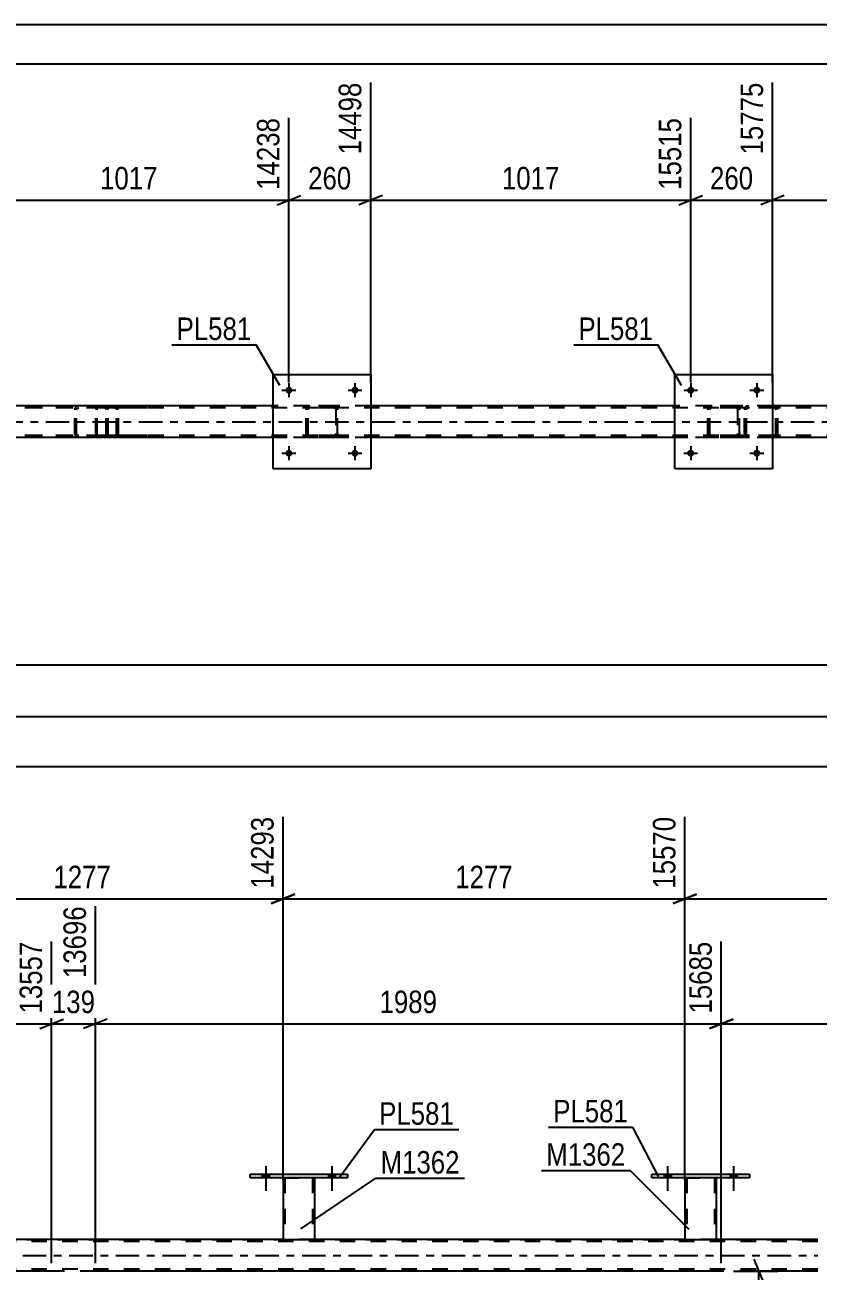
# Model space of a CAD drawing. Header units: millimetres. Extents: x 0 to 841, y 0 to 594.
# Drawn here: x 633.7 to 734.5, y 435.6 to 594 of the extents above; entities that cross this region are included whole.
import ezdxf

# ---------------------------------------------------------------- set-up
doc = ezdxf.new("R2010")
doc.units = ezdxf.units.MM
doc.linetypes.add('DXK_LINE_DOT2', pattern=[3.9198, 1.9599, -1.9599])
doc.linetypes.add('DXK_LINE_DOT3', pattern=[5.9187, 2.979, -0.9799, 0.9799, -0.9799])
doc.styles.add('Arial Narrow', font='ARIALN.TTF', dxfattribs={"height": 0.2})

# ---------------------------------------------------------------- blocks, each defined once
blk = doc.blocks.new('Unknown-275727060-1137')
at = {"color": 5, "linetype": 'Continuous'}
for p, q in [((841, 594), (0, 594)), ((836, 589), (5, 589))]:
    blk.add_line(p, q, dxfattribs=at)
blk = doc.blocks.new('Part-275727060-3510 - 3346')
at = {"color": 7, "linetype": 'DXK_LINE_DOT2'}
for p, q in [((728.86, 545.58), (720.76, 545.58)), ((728.86, 545.34), (720.76, 545.34)), ((725.15, 545.29), (725.11, 545.1)), ((725.11, 542.06), (725.11, 545.1)), ((725.37, 545.1), (725.39, 545.19)), ((725.37, 542.06), (725.37, 545.1)), ((725.39, 545.19), (725.44, 545.27)), ((725.62, 545.58), (725.43, 545.54)), ((725.44, 545.27), (725.52, 545.32)), ((725.52, 545.32), (725.62, 545.34)), ((729.05, 545.54), (728.86, 545.58)), ((728.86, 545.34), (728.96, 545.32)), ((728.96, 545.32), (729.04, 545.27)), ((729.04, 545.27), (729.09, 545.19)), ((729.09, 545.19), (729.11, 545.1)), ((729.11, 542.06), (729.11, 545.1)), ((729.33, 545.27), (729.33, 545.29)), ((729.37, 545.1), (729.33, 545.27)), ((729.37, 542.06), (729.37, 545.1)), ((728.86, 541.82), (720.76, 541.82)), ((725.11, 542.06), (725.15, 541.88)), ((725.39, 541.97), (725.37, 542.06)), ((725.44, 541.89), (725.39, 541.97)), ((725.43, 541.62), (725.62, 541.58)), ((725.52, 541.84), (725.44, 541.89)), ((725.62, 541.82), (725.52, 541.84)), ((728.96, 541.84), (728.86, 541.82)), ((728.86, 541.58), (729.05, 541.62)), ((729.04, 541.89), (728.96, 541.84)), ((729.09, 541.97), (729.04, 541.89)), ((729.11, 542.06), (729.09, 541.97)), ((729.33, 541.88), (729.35, 541.97)), ((729.35, 541.97), (729.37, 542.06)), ((728.86, 541.58), (720.76, 541.58))]:
    blk.add_line(p, q, dxfattribs=at)
for centre, start, end in [((725.6, 545.08), 110.7583, 155.68), ((728.88, 545.08), 24.32, 69.2417), ((725.6, 542.08), 204.32, 249.2417), ((728.88, 542.08), 290.7583, 335.68)]:
    blk.add_arc(centre, 0.496, start, end, dxfattribs=at)
blk = doc.blocks.new('Part-275727060-3511 - 3346')
at = {"color": 7, "linetype": 'DXK_LINE_DOT2'}
for p, q in [((642.71, 545.29), (642.69, 545.1)), ((642.69, 542.06), (642.69, 545.1)), ((642.77, 545.44), (642.71, 545.29)), ((642.85, 545.54), (642.77, 545.44)), ((642.82, 545.1), (642.83, 545.19)), ((642.82, 542.06), (642.82, 545.1)), ((642.83, 545.19), (642.86, 545.27)), ((642.96, 545.58), (642.85, 545.54)), ((642.86, 545.27), (642.91, 545.32)), ((642.91, 545.32), (642.96, 545.34)), ((649.22, 545.58), (642.96, 545.58)), ((649.22, 545.34), (642.96, 545.34)), ((644.23, 545.34), (644.23, 545.58)), ((645.24, 545.54), (645.05, 545.58)), ((645.05, 545.34), (645.15, 545.32)), ((645.15, 545.32), (645.23, 545.27)), ((645.23, 545.27), (645.28, 545.19)), ((645.28, 545.19), (645.3, 545.1)), ((645.3, 542.06), (645.3, 545.1)), ((645.52, 545.27), (645.51, 545.29)), ((645.55, 545.1), (645.52, 545.27)), ((645.55, 542.06), (645.55, 545.1)), ((642.69, 542.06), (642.71, 541.88)), ((642.71, 541.88), (642.77, 541.72)), ((642.77, 541.72), (642.85, 541.62)), ((642.83, 541.97), (642.82, 542.06)), ((642.86, 541.89), (642.83, 541.97)), ((642.85, 541.62), (642.96, 541.58)), ((642.91, 541.84), (642.86, 541.89)), ((642.96, 541.82), (642.91, 541.84)), ((649.22, 541.82), (642.96, 541.82)), ((644.23, 541.58), (644.23, 541.82)), ((645.15, 541.84), (645.05, 541.82)), ((645.05, 541.58), (645.24, 541.62)), ((645.23, 541.89), (645.15, 541.84)), ((645.28, 541.97), (645.23, 541.89)), ((645.3, 542.06), (645.28, 541.97)), ((645.51, 541.88), (645.53, 541.97)), ((645.53, 541.97), (645.55, 542.06)), ((649.22, 541.58), (642.96, 541.58))]:
    blk.add_line(p, q, dxfattribs=at)
for centre, start, end in [((645.06, 545.09), 23.8494, 68.8059), ((645.06, 542.08), 291.1941, 336.1506)]:
    blk.add_arc(centre, 0.492, start, end, dxfattribs=at)
blk = doc.blocks.new('Part-275727060-3445 - 3346')
at = {"color": 7, "linetype": 'DXK_LINE_DOT2'}
for p, q in [((643.72, 545.58), (635.62, 545.58)), ((643.72, 545.34), (635.62, 545.34)), ((640.01, 545.27), (639.98, 545.1)), ((639.98, 542.06), (639.98, 545.1)), ((640.02, 545.29), (640.01, 545.27)), ((640.23, 545.1), (640.25, 545.19)), ((640.23, 542.06), (640.23, 545.1)), ((640.25, 545.19), (640.31, 545.27)), ((640.49, 545.58), (640.29, 545.54)), ((640.31, 545.27), (640.39, 545.32)), ((640.39, 545.32), (640.49, 545.34)), ((643.92, 545.54), (643.72, 545.58)), ((643.72, 545.34), (643.82, 545.32)), ((643.82, 545.32), (643.9, 545.27)), ((643.9, 545.27), (643.96, 545.19)), ((643.96, 545.19), (643.98, 545.1)), ((643.98, 542.06), (643.98, 545.1)), ((644.2, 545.27), (644.2, 545.29)), ((644.23, 545.1), (644.2, 545.27)), ((644.23, 542.06), (644.23, 545.1)), ((643.72, 541.82), (635.62, 541.82)), ((639.98, 542.06), (640, 541.97)), ((640, 541.97), (640.02, 541.88)), ((640.25, 541.97), (640.23, 542.06)), ((640.31, 541.89), (640.25, 541.97)), ((640.29, 541.62), (640.49, 541.58)), ((640.39, 541.84), (640.31, 541.89)), ((640.49, 541.82), (640.39, 541.84)), ((643.82, 541.84), (643.72, 541.82)), ((643.72, 541.58), (643.92, 541.62)), ((643.9, 541.89), (643.82, 541.84)), ((643.96, 541.97), (643.9, 541.89)), ((643.98, 542.06), (643.96, 541.97)), ((644.2, 541.88), (644.21, 541.97)), ((644.21, 541.97), (644.23, 542.06)), ((643.72, 541.58), (635.62, 541.58))]:
    blk.add_line(p, q, dxfattribs=at)
for centre, start, end in [((640.47, 545.08), 110.7583, 155.68), ((643.74, 545.08), 24.32, 69.2417), ((640.47, 542.08), 204.32, 249.2417), ((643.74, 542.08), 290.7583, 335.68)]:
    blk.add_arc(centre, 0.496, start, end, dxfattribs=at)
blk = doc.blocks.new('Part-275727060-3472 - 3346')
at = {"color": 7, "linetype": 'DXK_LINE_DOT2'}
for p, q in [((745.37, 545.34), (97.71, 545.34)), ((677.61, 545.58), (665.21, 545.58)), ((728.69, 545.58), (716.29, 545.58)), ((745.37, 541.82), (97.71, 541.82)), ((745.37, 541.58), (124.54, 541.58)), ((677.61, 541.58), (665.21, 541.58)), ((728.69, 541.58), (716.29, 541.58))]:
    blk.add_line(p, q, dxfattribs=at)
at = {"color": 2, "linetype": 'Continuous'}
for p, q in [((665.21, 545.58), (626.53, 545.58)), ((716.29, 545.58), (677.61, 545.58)), ((745.37, 545.58), (728.69, 545.58)), ((665.21, 541.58), (626.53, 541.58)), ((716.29, 541.58), (677.61, 541.58)), ((745.37, 541.58), (728.69, 541.58))]:
    blk.add_line(p, q, dxfattribs=at)
at = {"color": 7, "linetype": 'DXK_LINE_DOT3'}
blk.add_line((97.71, 543.58), (745.37, 543.58), dxfattribs=at)
blk = doc.blocks.new('Part-275727060-8221 - 3346')
at = {"color": 7, "linetype": 'DXK_LINE_DOT2'}
for p, q in [((669.41, 545.1), (669.44, 545.29)), ((669.44, 545.29), (669.41, 545.1)), ((669.41, 542.06), (669.41, 545.1)), ((669.65, 545.1), (669.67, 545.19)), ((669.65, 542.06), (669.65, 545.1)), ((669.67, 545.19), (669.72, 545.27)), ((669.7, 545.54), (669.89, 545.58)), ((669.89, 545.58), (669.7, 545.54)), ((669.72, 545.27), (669.8, 545.32)), ((669.8, 545.32), (669.89, 545.34)), ((672.93, 545.58), (669.89, 545.58)), ((672.93, 545.34), (669.89, 545.34)), ((672.93, 545.58), (673.11, 545.54)), ((673.11, 545.54), (672.93, 545.58)), ((672.93, 545.34), (673.02, 545.32)), ((673.02, 545.32), (673.1, 545.27)), ((673.1, 545.27), (673.15, 545.19)), ((673.15, 545.19), (673.17, 545.1)), ((673.17, 545.1), (673.17, 542.06)), ((673.37, 545.29), (673.41, 545.1)), ((673.41, 545.1), (673.37, 545.29)), ((673.41, 542.06), (673.41, 545.1)), ((669.44, 541.88), (669.41, 542.06)), ((669.41, 542.06), (669.44, 541.88)), ((669.67, 541.97), (669.65, 542.06)), ((669.72, 541.89), (669.67, 541.97)), ((669.89, 541.58), (669.7, 541.62)), ((669.7, 541.62), (669.89, 541.58)), ((669.8, 541.84), (669.72, 541.89)), ((669.89, 541.82), (669.8, 541.84)), ((672.93, 541.82), (669.89, 541.82)), ((673.02, 541.84), (672.93, 541.82)), ((673.11, 541.62), (672.93, 541.58)), ((672.93, 541.58), (673.11, 541.62)), ((673.1, 541.89), (673.02, 541.84)), ((673.15, 541.97), (673.1, 541.89)), ((673.17, 542.06), (673.15, 541.97)), ((673.41, 542.06), (673.37, 541.88)), ((673.37, 541.88), (673.41, 542.06)), ((672.93, 541.58), (669.89, 541.58))]:
    blk.add_line(p, q, dxfattribs=at)
at = {"color": 7, "linetype": 'DXK_LINE_DOT3'}
blk.add_line((671.41, 543.58), (671.41, 543.58), dxfattribs=at)
at = {"color": 7, "linetype": 'DXK_LINE_DOT2'}
for centre, start, end in [((669.89, 545.1), 112.5, 157.5), ((669.89, 545.1), 112.5, 157.5), ((672.93, 545.1), 22.5, 67.5), ((672.93, 545.1), 22.5, 67.5), ((669.89, 542.06), 202.5, 247.5), ((669.89, 542.06), 202.5, 247.5), ((672.93, 542.06), 292.5, 337.5), ((672.93, 542.06), 292.5, 337.5)]:
    blk.add_arc(centre, 0.48, start, end, dxfattribs=at)
blk = doc.blocks.new('Part-275727060-8222 - 3346')
at = {"color": 2, "linetype": 'Continuous'}
for p, q in [((665.21, 537.58), (665.21, 549.58)), ((665.21, 549.58), (677.61, 549.58)), ((677.61, 549.58), (677.61, 537.58)), ((677.61, 537.58), (665.21, 537.58))]:
    blk.add_line(p, q, dxfattribs=at)
blk = doc.blocks.new('Part-275727060-8223 - 3346')
at = {"color": 7, "linetype": 'DXK_LINE_DOT2'}
for p, q in [((720.49, 545.1), (720.52, 545.29)), ((720.52, 545.29), (720.49, 545.1)), ((720.49, 542.06), (720.49, 545.1)), ((720.73, 545.1), (720.75, 545.19)), ((720.73, 542.06), (720.73, 545.1)), ((720.75, 545.19), (720.8, 545.27)), ((720.78, 545.54), (720.97, 545.58)), ((720.97, 545.58), (720.78, 545.54)), ((720.8, 545.27), (720.88, 545.32)), ((720.88, 545.32), (720.97, 545.34)), ((724.01, 545.58), (720.97, 545.58)), ((724.01, 545.34), (720.97, 545.34)), ((724.01, 545.58), (724.19, 545.54)), ((724.19, 545.54), (724.01, 545.58)), ((724.01, 545.34), (724.1, 545.32)), ((724.1, 545.32), (724.18, 545.27)), ((724.18, 545.27), (724.23, 545.19)), ((724.23, 545.19), (724.25, 545.1)), ((724.25, 545.1), (724.25, 542.06)), ((724.45, 545.29), (724.49, 545.1)), ((724.49, 545.1), (724.45, 545.29)), ((724.49, 542.06), (724.49, 545.1)), ((720.52, 541.88), (720.49, 542.06)), ((720.49, 542.06), (720.52, 541.88)), ((720.75, 541.97), (720.73, 542.06)), ((720.8, 541.89), (720.75, 541.97)), ((720.97, 541.58), (720.78, 541.62)), ((720.78, 541.62), (720.97, 541.58)), ((720.88, 541.84), (720.8, 541.89)), ((720.97, 541.82), (720.88, 541.84)), ((724.01, 541.82), (720.97, 541.82)), ((724.1, 541.84), (724.01, 541.82)), ((724.19, 541.62), (724.01, 541.58)), ((724.01, 541.58), (724.19, 541.62)), ((724.18, 541.89), (724.1, 541.84)), ((724.23, 541.97), (724.18, 541.89)), ((724.25, 542.06), (724.23, 541.97)), ((724.49, 542.06), (724.45, 541.88)), ((724.45, 541.88), (724.49, 542.06)), ((724.01, 541.58), (720.97, 541.58))]:
    blk.add_line(p, q, dxfattribs=at)
at = {"color": 7, "linetype": 'DXK_LINE_DOT3'}
blk.add_line((722.49, 543.58), (722.49, 543.58), dxfattribs=at)
at = {"color": 7, "linetype": 'DXK_LINE_DOT2'}
for centre, start, end in [((720.97, 545.1), 112.5, 157.5), ((720.97, 545.1), 112.5, 157.5), ((724.01, 545.1), 22.5, 67.5), ((724.01, 545.1), 22.5, 67.5), ((720.97, 542.06), 202.5, 247.5), ((720.97, 542.06), 202.5, 247.5), ((724.01, 542.06), 292.5, 337.5), ((724.01, 542.06), 292.5, 337.5)]:
    blk.add_arc(centre, 0.48, start, end, dxfattribs=at)
blk = doc.blocks.new('Part-275727060-8224 - 3346')
at = {"color": 2, "linetype": 'Continuous'}
for p, q in [((716.29, 537.58), (716.29, 549.58)), ((716.29, 549.58), (728.69, 549.58)), ((728.69, 549.58), (728.69, 537.58)), ((728.69, 537.58), (716.29, 537.58))]:
    blk.add_line(p, q, dxfattribs=at)
blk = doc.blocks.new('Bolt-275727060-8248 - 3346')
at = {"linetype": 'Continuous'}
for points in [[(667.65, 539.58, -1), (666.77, 539.58, -1)], [(676.05, 539.58, -1), (675.17, 539.58, -1)]]:
    blk.add_hatch(color=1, dxfattribs=at).paths.add_polyline_path(points)
at = {"color": 1, "linetype": 'Continuous'}
for p, q in [((667.21, 540.46), (667.21, 538.7)), ((675.61, 540.46), (675.61, 538.7)), ((666.33, 539.58), (668.09, 539.58)), ((674.73, 539.58), (676.49, 539.58))]:
    blk.add_line(p, q, dxfattribs=at)
blk = doc.blocks.new('Bolt-275727060-8249 - 3346')
at = {"linetype": 'Continuous'}
for points in [[(667.65, 547.58, -1), (666.77, 547.58, -1)], [(676.05, 547.58, -1), (675.17, 547.58, -1)]]:
    blk.add_hatch(color=1, dxfattribs=at).paths.add_polyline_path(points)
at = {"color": 1, "linetype": 'Continuous'}
for p, q in [((667.21, 548.46), (667.21, 546.7)), ((675.61, 548.46), (675.61, 546.7)), ((666.33, 547.58), (668.09, 547.58)), ((674.73, 547.58), (676.49, 547.58))]:
    blk.add_line(p, q, dxfattribs=at)
blk = doc.blocks.new('Bolt-275727060-8250 - 3346')
at = {"linetype": 'Continuous'}
for points in [[(718.73, 539.58, -1), (717.85, 539.58, -1)], [(727.13, 539.58, -1), (726.25, 539.58, -1)]]:
    blk.add_hatch(color=1, dxfattribs=at).paths.add_polyline_path(points)
at = {"color": 1, "linetype": 'Continuous'}
for p, q in [((718.29, 540.46), (718.29, 538.7)), ((726.69, 540.46), (726.69, 538.7)), ((717.41, 539.58), (719.17, 539.58)), ((725.81, 539.58), (727.57, 539.58))]:
    blk.add_line(p, q, dxfattribs=at)
blk = doc.blocks.new('Bolt-275727060-8251 - 3346')
at = {"linetype": 'Continuous'}
for points in [[(718.73, 547.58, -1), (717.85, 547.58, -1)], [(727.13, 547.58, -1), (726.25, 547.58, -1)]]:
    blk.add_hatch(color=1, dxfattribs=at).paths.add_polyline_path(points)
at = {"color": 1, "linetype": 'Continuous'}
for p, q in [((718.29, 548.46), (718.29, 546.7)), ((726.69, 548.46), (726.69, 546.7)), ((717.41, 547.58), (719.17, 547.58)), ((725.81, 547.58), (727.57, 547.58))]:
    blk.add_line(p, q, dxfattribs=at)
blk = doc.blocks.new('Part-275727060-1475 - 1361')
at = {"color": 7, "linetype": 'DXK_LINE_DOT2'}
for p, q in [((734.44, 439.4), (94.77, 439.4)), ((155.67, 439.64), (734.44, 439.64)), ((670.47, 439.64), (666.47, 439.64)), ((721.55, 439.64), (717.55, 439.64)), ((734.44, 435.88), (94.77, 435.88)), ((642.62, 435.64), (637.04, 435.64)), ((726.44, 435.64), (722.18, 435.64))]:
    blk.add_line(p, q, dxfattribs=at)
at = {"color": 2, "linetype": 'Continuous'}
for p, q in [((666.47, 439.64), (619.39, 439.64)), ((717.55, 439.64), (670.47, 439.64)), ((734.44, 439.64), (721.55, 439.64)), ((637.04, 435.64), (557.48, 435.64)), ((722.18, 435.64), (642.62, 435.64)), ((734.44, 435.64), (726.44, 435.64))]:
    blk.add_line(p, q, dxfattribs=at)
at = {"color": 7, "linetype": 'DXK_LINE_DOT3'}
blk.add_line((94.77, 437.64), (734.44, 437.64), dxfattribs=at)
blk = doc.blocks.new('Part-275727060-6778 - 1361')
at = {"color": 7, "linetype": 'DXK_LINE_DOT2'}
for p, q in [((666.47, 447.49), (670.47, 447.49)), ((666.47, 447.48), (666.47, 447.49)), ((666.47, 447.49), (666.47, 447.48)), ((666.71, 447.49), (666.71, 439.64)), ((670.23, 447.49), (670.23, 439.64)), ((670.47, 447.49), (670.47, 447.48)), ((670.47, 447.48), (670.47, 447.49)), ((670.18, 439.64), (670.22, 439.64)), ((670.18, 439.64), (670.22, 439.64)), ((670.22, 439.64), (670.23, 439.64)), ((670.22, 439.64), (670.23, 439.64))]:
    blk.add_line(p, q, dxfattribs=at)
at = {"color": 2, "linetype": 'Continuous'}
for p, q in [((666.47, 447.48), (666.47, 439.64)), ((670.47, 447.48), (670.47, 439.64)), ((666.47, 439.64), (670.47, 439.64))]:
    blk.add_line(p, q, dxfattribs=at)
blk = doc.blocks.new('Bolt-275727060-6808 - 1361')
at = {"linetype": 'Continuous'}
for points in [[(714.91, 447.48), (715.79, 447.48), (715.79, 447.96), (714.91, 447.96)], [(723.31, 447.48), (724.19, 447.48), (724.19, 447.96), (723.31, 447.96)]]:
    blk.add_hatch(color=1, dxfattribs=at).paths.add_polyline_path(points)
at = {"color": 1, "linetype": 'Continuous'}
for p, q in [((715.35, 448.96), (715.35, 445.84)), ((723.75, 448.96), (723.75, 445.84)), ((714.91, 447.96), (714.91, 447.48)), ((715.79, 447.96), (715.79, 447.48)), ((723.31, 447.96), (723.31, 447.48)), ((724.19, 447.96), (724.19, 447.48))]:
    blk.add_line(p, q, dxfattribs=at)
blk = doc.blocks.new('Part-275727060-6779 - 1361')
at = {"color": 2, "linetype": 'Continuous'}
for p, q in [((662.27, 447.96), (674.67, 447.96)), ((662.27, 447.48), (662.27, 447.96)), ((674.67, 447.48), (662.27, 447.48)), ((674.67, 447.96), (674.67, 447.48))]:
    blk.add_line(p, q, dxfattribs=at)
blk = doc.blocks.new('Part-275727060-6780 - 1361')
at = {"color": 7, "linetype": 'DXK_LINE_DOT2'}
for p, q in [((717.55, 447.49), (721.55, 447.49)), ((717.55, 447.48), (717.55, 447.49)), ((717.55, 447.49), (717.55, 447.48)), ((717.79, 447.49), (717.79, 439.64)), ((721.31, 447.49), (721.31, 439.64)), ((721.55, 447.49), (721.55, 447.48)), ((721.55, 447.48), (721.55, 447.49)), ((721.26, 439.64), (721.3, 439.64)), ((721.26, 439.64), (721.3, 439.64)), ((721.3, 439.64), (721.31, 439.64)), ((721.3, 439.64), (721.31, 439.64))]:
    blk.add_line(p, q, dxfattribs=at)
at = {"color": 2, "linetype": 'Continuous'}
for p, q in [((717.55, 447.48), (717.55, 439.64)), ((721.55, 447.48), (721.55, 439.64)), ((717.55, 439.64), (721.55, 439.64))]:
    blk.add_line(p, q, dxfattribs=at)
blk = doc.blocks.new('Part-275727060-6781 - 1361')
at = {"color": 2, "linetype": 'Continuous'}
for p, q in [((713.35, 447.96), (725.75, 447.96)), ((713.35, 447.48), (713.35, 447.96)), ((725.75, 447.48), (713.35, 447.48)), ((725.75, 447.96), (725.75, 447.48))]:
    blk.add_line(p, q, dxfattribs=at)
blk = doc.blocks.new('Bolt-275727060-6805 - 1361')
at = {"linetype": 'Continuous'}
for points in [[(663.83, 447.48), (664.71, 447.48), (664.71, 447.96), (663.83, 447.96)], [(672.23, 447.48), (673.11, 447.48), (673.11, 447.96), (672.23, 447.96)]]:
    blk.add_hatch(color=1, dxfattribs=at).paths.add_polyline_path(points)
at = {"color": 1, "linetype": 'Continuous'}
for p, q in [((664.27, 448.96), (664.27, 445.84)), ((672.67, 448.96), (672.67, 445.84)), ((663.83, 447.96), (663.83, 447.48)), ((664.71, 447.96), (664.71, 447.48)), ((672.23, 447.96), (672.23, 447.48)), ((673.11, 447.96), (673.11, 447.48))]:
    blk.add_line(p, q, dxfattribs=at)
blk = doc.blocks.new('Bolt-275727060-6806 - 1361')
at = {"linetype": 'Continuous'}
for points in [[(663.83, 447.48), (664.71, 447.48), (664.71, 447.96), (663.83, 447.96)], [(672.23, 447.48), (673.11, 447.48), (673.11, 447.96), (672.23, 447.96)]]:
    blk.add_hatch(color=1, dxfattribs=at).paths.add_polyline_path(points)
at = {"color": 1, "linetype": 'Continuous'}
for p, q in [((664.27, 448.96), (664.27, 445.84)), ((672.67, 448.96), (672.67, 445.84)), ((663.83, 447.96), (663.83, 447.48)), ((664.71, 447.96), (664.71, 447.48)), ((672.23, 447.96), (672.23, 447.48)), ((673.11, 447.96), (673.11, 447.48))]:
    blk.add_line(p, q, dxfattribs=at)
blk = doc.blocks.new('Bolt-275727060-6807 - 1361')
at = {"linetype": 'Continuous'}
for points in [[(714.91, 447.48), (715.79, 447.48), (715.79, 447.96), (714.91, 447.96)], [(723.31, 447.48), (724.19, 447.48), (724.19, 447.96), (723.31, 447.96)]]:
    blk.add_hatch(color=1, dxfattribs=at).paths.add_polyline_path(points)
at = {"color": 1, "linetype": 'Continuous'}
for p, q in [((715.35, 448.96), (715.35, 445.84)), ((723.75, 448.96), (723.75, 445.84)), ((714.91, 447.96), (714.91, 447.48)), ((715.79, 447.96), (715.79, 447.48)), ((723.31, 447.96), (723.31, 447.48)), ((724.19, 447.96), (724.19, 447.48))]:
    blk.add_line(p, q, dxfattribs=at)
blk = doc.blocks.new('StraightDimension-275727060-14404 - 3346')
at = {"color": 7, "linetype": 'Continuous'}
for p, q in [((728.69, 548.58), (728.69, 586.68)), ((763.47, 548.58), (763.47, 582.18)), ((730.19, 572.34), (727.19, 571.14)), ((728.69, 571.74), (763.47, 571.74)), ((761.97, 571.14), (764.97, 572.34))]:
    blk.add_line(p, q, dxfattribs=at)
at = {"color": 0, "linetype": 'Continuous'}
blk.add_wipeout([(762.87, 582.78), (758.67, 582.78), (758.67, 572.44), (762.87, 572.44)], dxfattribs=at)
at = {"color": 0}
blk.add_wipeout([(750.33, 572.49), (750.33, 576.69), (741.82, 576.69), (741.82, 572.49)], dxfattribs=at)
at = {"color": 3, "linetype": 'Continuous', "style": 'Arial Narrow'}
blk.add_text('16792', height=2.863, rotation=90.0002, dxfattribs=at).set_placement((762.27, 573.04))
at = {"color": 3, "style": 'Arial Narrow'}
blk.add_text('1017', height=2.863, dxfattribs=at).set_placement((742.42, 573.09))
blk = doc.blocks.new('StraightDimension-275727060-14405 - 3346')
at = {"color": 7, "linetype": 'Continuous'}
for p, q in [((728.69, 548.58), (728.69, 586.68)), ((718.29, 548.58), (718.29, 582.18)), ((716.79, 571.14), (719.79, 572.34)), ((718.29, 571.74), (728.69, 571.74)), ((730.19, 572.34), (727.19, 571.14))]:
    blk.add_line(p, q, dxfattribs=at)
at = {"color": 0}
blk.add_wipeout([(726.83, 572.49), (726.83, 576.69), (720.15, 576.69), (720.15, 572.49)], dxfattribs=at)
at = {"color": 3, "style": 'Arial Narrow'}
blk.add_text('260', height=2.863, dxfattribs=at).set_placement((720.75, 573.09))
at = {"color": 0, "linetype": 'Continuous'}
blk.add_wipeout([(728.09, 587.28), (723.89, 587.28), (723.89, 576.94), (728.09, 576.94)], dxfattribs=at)
at = {"color": 3, "linetype": 'Continuous', "style": 'Arial Narrow'}
blk.add_text('15775', height=2.863, rotation=90.0002, dxfattribs=at).set_placement((727.49, 577.54))
blk = doc.blocks.new('StraightDimension-275727060-3824 - 3346')
at = {"color": 7, "linetype": 'Continuous'}
blk.add_line((97.07, 499.77), (791.03, 499.77), dxfattribs=at)
blk = doc.blocks.new('StraightDimension-275727060-14407 - 3346')
at = {"color": 7, "linetype": 'Continuous'}
for p, q in [((677.61, 548.58), (677.61, 586.68)), ((667.21, 548.58), (667.21, 582.18)), ((665.71, 571.14), (668.71, 572.34)), ((667.21, 571.74), (677.61, 571.74)), ((679.11, 572.34), (676.11, 571.14))]:
    blk.add_line(p, q, dxfattribs=at)
at = {"color": 0}
blk.add_wipeout([(675.75, 572.49), (675.75, 576.69), (669.06, 576.69), (669.06, 572.49)], dxfattribs=at)
at = {"color": 3, "style": 'Arial Narrow'}
blk.add_text('260', height=2.863, dxfattribs=at).set_placement((669.66, 573.09))
at = {"color": 0, "linetype": 'Continuous'}
blk.add_wipeout([(677.01, 587.28), (672.81, 587.28), (672.81, 576.94), (677.01, 576.94)], dxfattribs=at)
at = {"color": 3, "linetype": 'Continuous', "style": 'Arial Narrow'}
blk.add_text('14498', height=2.863, rotation=90.0002, dxfattribs=at).set_placement((676.41, 577.54))
blk = doc.blocks.new('StraightDimension-275727060-3845 - 3346')
at = {"color": 7, "linetype": 'Continuous'}
blk.add_line((97.71, 506.11), (790.39, 506.11), dxfattribs=at)
blk = doc.blocks.new('StraightDimension-275727060-3880 - 3346')
at = {"color": 7, "linetype": 'Continuous'}
blk.add_line((212.5, 512.68), (790.39, 512.68), dxfattribs=at)
blk = doc.blocks.new('StraightDimension-275727060-14406 - 3346')
at = {"color": 7, "linetype": 'Continuous'}
for p, q in [((677.61, 548.58), (677.61, 586.68)), ((718.29, 548.58), (718.29, 582.18)), ((679.11, 572.34), (676.11, 571.14)), ((677.61, 571.74), (718.29, 571.74)), ((716.79, 571.14), (719.79, 572.34))]:
    blk.add_line(p, q, dxfattribs=at)
at = {"color": 0, "linetype": 'Continuous'}
blk.add_wipeout([(717.69, 582.78), (713.49, 582.78), (713.49, 572.44), (717.69, 572.44)], dxfattribs=at)
at = {"color": 0}
blk.add_wipeout([(702.2, 572.49), (702.2, 576.69), (693.69, 576.69), (693.69, 572.49)], dxfattribs=at)
at = {"color": 3, "linetype": 'Continuous', "style": 'Arial Narrow'}
blk.add_text('15515', height=2.863, rotation=90.0002, dxfattribs=at).set_placement((717.09, 573.04))
at = {"color": 3, "style": 'Arial Narrow'}
blk.add_text('1017', height=2.863, dxfattribs=at).set_placement((694.29, 573.09))
blk = doc.blocks.new('StraightDimension-275727060-14408 - 3346')
at = {"color": 7, "linetype": 'Continuous'}
for p, q in [((626.53, 548.58), (626.53, 586.68)), ((667.21, 548.58), (667.21, 582.18)), ((628.03, 572.34), (625.03, 571.14)), ((626.53, 571.74), (667.21, 571.74)), ((665.71, 571.14), (668.71, 572.34))]:
    blk.add_line(p, q, dxfattribs=at)
at = {"color": 0, "linetype": 'Continuous'}
blk.add_wipeout([(666.61, 582.78), (662.41, 582.78), (662.41, 572.44), (666.61, 572.44)], dxfattribs=at)
at = {"color": 0}
blk.add_wipeout([(651.12, 572.49), (651.12, 576.69), (642.61, 576.69), (642.61, 572.49)], dxfattribs=at)
at = {"color": 3, "linetype": 'Continuous', "style": 'Arial Narrow'}
blk.add_text('14238', height=2.863, rotation=90.0002, dxfattribs=at).set_placement((666.01, 573.04))
at = {"color": 3, "style": 'Arial Narrow'}
blk.add_text('1017', height=2.863, dxfattribs=at).set_placement((643.21, 573.09))
blk = doc.blocks.new('StraightDimension-275727060-16338 - 1361')
at = {"color": 7, "linetype": 'Continuous'}
for p, q in [((717.55, 447.23), (717.55, 493.38)), ((763.91, 447.28), (763.91, 493.38)), ((719.05, 483.54), (716.05, 482.34)), ((762.41, 482.34), (765.41, 483.54)), ((717.55, 482.94), (763.91, 482.94))]:
    blk.add_line(p, q, dxfattribs=at)
at = {"color": 0, "linetype": 'Continuous'}
blk.add_wipeout([(763.31, 493.98), (759.11, 493.98), (759.11, 483.64), (763.31, 483.64)], dxfattribs=at)
at = {"color": 0}
blk.add_wipeout([(744.99, 483.69), (744.99, 487.89), (736.48, 487.89), (736.48, 483.69)], dxfattribs=at)
at = {"color": 3, "linetype": 'Continuous', "style": 'Arial Narrow'}
blk.add_text('16847', height=2.863, rotation=90.0002, dxfattribs=at).set_placement((762.71, 484.24))
at = {"color": 3, "style": 'Arial Narrow'}
blk.add_text('1277', height=2.863, dxfattribs=at).set_placement((737.08, 484.29))
blk = doc.blocks.new('StraightDimension-275727060-2693 - 1361')
at = {"color": 7, "linetype": 'Continuous'}
for p, q in [((727.57, 434.14), (726.37, 437.14)), ((723.74, 435.64), (729.37, 435.64)), ((726.97, 314.42), (726.97, 435.64)), ((726.37, 315.92), (727.57, 312.92)), ((716.48, 314.42), (729.37, 314.42))]:
    blk.add_line(p, q, dxfattribs=at)
at = {"color": 0}
blk.add_wipeout([(726.22, 379.29), (722.02, 379.29), (722.02, 370.78), (726.22, 370.78)], dxfattribs=at)
at = {"color": 3, "style": 'Arial Narrow'}
blk.add_text('3031', height=2.863, rotation=90.0002, dxfattribs=at).set_placement((725.62, 371.38))
blk = doc.blocks.new('StraightDimension-275727060-2252 - 1361')
at = {"color": 7, "linetype": 'Continuous'}
for p, q in [((722.18, 436.64), (722.18, 477.51)), ((788.73, 440.64), (788.73, 477.51)), ((723.68, 467.67), (720.68, 466.47)), ((787.23, 466.47), (790.23, 467.67)), ((722.18, 467.07), (788.73, 467.07))]:
    blk.add_line(p, q, dxfattribs=at)
at = {"color": 0, "linetype": 'Continuous'}
blk.add_wipeout([(788.13, 478.11), (783.93, 478.11), (783.93, 467.77), (788.13, 467.77)], dxfattribs=at)
at = {"color": 0}
blk.add_wipeout([(759.71, 467.82), (759.71, 472.02), (751.2, 472.02), (751.2, 467.82)], dxfattribs=at)
at = {"color": 3, "linetype": 'Continuous', "style": 'Arial Narrow'}
blk.add_text('17465', height=2.863, rotation=90.0002, dxfattribs=at).set_placement((787.53, 468.37))
at = {"color": 3, "style": 'Arial Narrow'}
blk.add_text('1780', height=2.863, dxfattribs=at).set_placement((751.8, 468.42))
blk = doc.blocks.new('StraightDimension-275727060-2228 - 1361')
at = {"color": 7, "linetype": 'Continuous'}
for p, q in [((642.62, 436.64), (642.62, 482.01)), ((722.18, 436.64), (722.18, 477.51)), ((644.12, 467.67), (641.12, 466.47)), ((720.68, 466.47), (723.68, 467.67)), ((642.62, 467.07), (722.18, 467.07))]:
    blk.add_line(p, q, dxfattribs=at)
at = {"color": 0, "linetype": 'Continuous'}
blk.add_wipeout([(721.58, 478.11), (717.38, 478.11), (717.38, 467.77), (721.58, 467.77)], dxfattribs=at)
at = {"color": 0}
blk.add_wipeout([(686.66, 467.82), (686.66, 472.02), (678.14, 472.02), (678.14, 467.82)], dxfattribs=at)
at = {"color": 3, "linetype": 'Continuous', "style": 'Arial Narrow'}
blk.add_text('15685', height=2.863, rotation=90.0002, dxfattribs=at).set_placement((720.98, 468.37))
at = {"color": 3, "style": 'Arial Narrow'}
blk.add_text('1989', height=2.863, dxfattribs=at).set_placement((678.74, 468.42))
blk = doc.blocks.new('StraightDimension-275727060-2180 - 1361')
at = {"color": 7, "linetype": 'Continuous'}
for p, q in [((557.48, 436.64), (557.48, 482.01)), ((637.04, 436.64), (637.04, 477.51)), ((558.98, 467.67), (555.98, 466.47)), ((635.54, 466.47), (638.54, 467.67)), ((557.48, 467.07), (637.04, 467.07))]:
    blk.add_line(p, q, dxfattribs=at)
at = {"color": 0, "linetype": 'Continuous'}
blk.add_wipeout([(636.44, 478.11), (632.24, 478.11), (632.24, 467.77), (636.44, 467.77)], dxfattribs=at)
at = {"color": 0}
blk.add_wipeout([(601.52, 467.82), (601.52, 472.02), (593.01, 472.02), (593.01, 467.82)], dxfattribs=at)
at = {"color": 3, "linetype": 'Continuous', "style": 'Arial Narrow'}
blk.add_text('13557', height=2.863, rotation=90.0002, dxfattribs=at).set_placement((635.84, 468.37))
at = {"color": 3, "style": 'Arial Narrow'}
blk.add_text('1989', height=2.863, dxfattribs=at).set_placement((593.61, 468.42))
blk = doc.blocks.new('StraightDimension-275727060-2204 - 1361')
at = {"color": 7, "linetype": 'Continuous'}
for p, q in [((642.62, 436.64), (642.62, 482.01)), ((637.04, 436.64), (637.04, 477.51)), ((635.54, 466.47), (638.54, 467.67)), ((644.12, 467.67), (641.12, 466.47)), ((637.04, 467.07), (642.62, 467.07))]:
    blk.add_line(p, q, dxfattribs=at)
at = {"color": 0}
blk.add_wipeout([(643.17, 467.82), (643.17, 472.02), (636.49, 472.02), (636.49, 467.82)], dxfattribs=at)
at = {"color": 3, "style": 'Arial Narrow'}
blk.add_text('139', height=2.863, dxfattribs=at).set_placement((637.09, 468.42))
at = {"color": 0, "linetype": 'Continuous'}
blk.add_wipeout([(642.02, 482.61), (637.82, 482.61), (637.82, 472.27), (642.02, 472.27)], dxfattribs=at)
at = {"color": 3, "linetype": 'Continuous', "style": 'Arial Narrow'}
blk.add_text('13696', height=2.863, rotation=90.0002, dxfattribs=at).set_placement((641.42, 472.87))
blk = doc.blocks.new('StraightDimension-275727060-16339 - 1361')
at = {"color": 7, "linetype": 'Continuous'}
for p, q in [((666.47, 447.23), (666.47, 493.38)), ((717.55, 447.23), (717.55, 493.38)), ((667.97, 483.54), (664.97, 482.34)), ((716.05, 482.34), (719.05, 483.54)), ((666.47, 482.94), (717.55, 482.94))]:
    blk.add_line(p, q, dxfattribs=at)
at = {"color": 0, "linetype": 'Continuous'}
blk.add_wipeout([(716.95, 493.98), (712.75, 493.98), (712.75, 483.64), (716.95, 483.64)], dxfattribs=at)
at = {"color": 0}
blk.add_wipeout([(696.27, 483.69), (696.27, 487.89), (687.76, 487.89), (687.76, 483.69)], dxfattribs=at)
at = {"color": 3, "linetype": 'Continuous', "style": 'Arial Narrow'}
blk.add_text('15570', height=2.863, rotation=90.0002, dxfattribs=at).set_placement((716.35, 484.24))
at = {"color": 3, "style": 'Arial Narrow'}
blk.add_text('1277', height=2.863, dxfattribs=at).set_placement((688.36, 484.29))
blk = doc.blocks.new('StraightDimension-275727060-16340 - 1361')
at = {"color": 7, "linetype": 'Continuous'}
for p, q in [((615.39, 447.23), (615.39, 493.38)), ((666.47, 447.23), (666.47, 493.38)), ((616.89, 483.54), (613.89, 482.34)), ((664.97, 482.34), (667.97, 483.54)), ((615.39, 482.94), (666.47, 482.94))]:
    blk.add_line(p, q, dxfattribs=at)
at = {"color": 0, "linetype": 'Continuous'}
blk.add_wipeout([(665.87, 493.98), (661.67, 493.98), (661.67, 483.64), (665.87, 483.64)], dxfattribs=at)
at = {"color": 0}
blk.add_wipeout([(645.19, 483.69), (645.19, 487.89), (636.68, 487.89), (636.68, 483.69)], dxfattribs=at)
at = {"color": 3, "linetype": 'Continuous', "style": 'Arial Narrow'}
blk.add_text('14293', height=2.863, rotation=90.0002, dxfattribs=at).set_placement((665.27, 484.24))
at = {"color": 3, "style": 'Arial Narrow'}
blk.add_text('1277', height=2.863, dxfattribs=at).set_placement((637.28, 484.29))
blk = doc.blocks.new('Mark-275727060-14891 - 3346')
at = {"color": 0}
blk.add_wipeout([(662.45, 553.96), (662.45, 556.96), (652.94, 556.96), (652.94, 553.96)], dxfattribs=at)
blk.add_wipeout([(662.45, 553.96), (662.45, 556.96), (652.94, 556.96), (652.94, 553.96)], dxfattribs=at)
at = {"color": 30, "linetype": 'Continuous'}
for p in [(652.34, 553.36), (666.05, 548.16)]:
    blk.add_line(p, (663.05, 553.36), dxfattribs=at)
at = {"color": 3, "style": 'Arial Narrow'}
blk.add_text('PL581', height=2.863, dxfattribs=at).set_placement((652.94, 553.96))
blk = doc.blocks.new('Mark-275727060-14894 - 3346')
at = {"color": 0}
blk.add_wipeout([(713.53, 553.96), (713.53, 556.96), (704.02, 556.96), (704.02, 553.96)], dxfattribs=at)
blk.add_wipeout([(713.53, 553.96), (713.53, 556.96), (704.02, 556.96), (704.02, 553.96)], dxfattribs=at)
at = {"color": 30, "linetype": 'Continuous'}
for p in [(703.42, 553.36), (717.13, 548.16)]:
    blk.add_line(p, (714.13, 553.36), dxfattribs=at)
at = {"color": 3, "style": 'Arial Narrow'}
blk.add_text('PL581', height=2.863, dxfattribs=at).set_placement((704.02, 553.96))
blk = doc.blocks.new('Mark-275727060-15014 - 1361')
at = {"color": 0}
blk.add_wipeout([(688.2, 454.23), (688.2, 457.23), (678.69, 457.23), (678.69, 454.23)], dxfattribs=at)
blk.add_wipeout([(688.2, 454.23), (688.2, 457.23), (678.69, 457.23), (678.69, 454.23)], dxfattribs=at)
at = {"color": 30, "linetype": 'Continuous'}
for p, q in [((673.7, 447.62), (678.09, 453.63)), ((678.09, 453.63), (688.8, 453.63))]:
    blk.add_line(p, q, dxfattribs=at)
at = {"color": 3, "style": 'Arial Narrow'}
blk.add_text('PL581', height=2.863, dxfattribs=at).set_placement((678.69, 454.23))
blk = doc.blocks.new('Mark-275727060-15011 - 1361')
at = {"color": 0}
blk.add_wipeout([(688.92, 448.03), (688.92, 451.03), (678.87, 451.03), (678.87, 448.03)], dxfattribs=at)
blk.add_wipeout([(688.92, 448.03), (688.92, 451.03), (678.87, 451.03), (678.87, 448.03)], dxfattribs=at)
at = {"color": 30, "linetype": 'Continuous'}
for p, q in [((668.72, 441.03), (678.27, 447.43)), ((678.27, 447.43), (689.52, 447.43))]:
    blk.add_line(p, q, dxfattribs=at)
at = {"color": 3, "style": 'Arial Narrow'}
blk.add_text('M1362', height=2.863, dxfattribs=at).set_placement((678.87, 448.03))
blk = doc.blocks.new('Mark-275727060-15017 - 1361')
at = {"color": 0}
blk.add_wipeout([(709.98, 449.02), (709.98, 452.02), (699.93, 452.02), (699.93, 449.02)], dxfattribs=at)
blk.add_wipeout([(709.98, 449.02), (709.98, 452.02), (699.93, 452.02), (699.93, 449.02)], dxfattribs=at)
at = {"color": 30, "linetype": 'Continuous'}
for p in [(699.33, 448.42), (718.09, 440.92)]:
    blk.add_line(p, (710.58, 448.42), dxfattribs=at)
at = {"color": 3, "style": 'Arial Narrow'}
blk.add_text('M1362', height=2.863, dxfattribs=at).set_placement((699.93, 449.02))
blk = doc.blocks.new('Mark-275727060-15020 - 1361')
at = {"color": 0}
blk.add_wipeout([(710.32, 454.54), (710.32, 457.54), (700.82, 457.54), (700.82, 454.54)], dxfattribs=at)
blk.add_wipeout([(710.32, 454.54), (710.32, 457.54), (700.82, 457.54), (700.82, 454.54)], dxfattribs=at)
at = {"color": 30, "linetype": 'Continuous'}
for p in [(700.22, 453.94), (714.19, 447.68)]:
    blk.add_line(p, (710.92, 453.94), dxfattribs=at)
at = {"color": 3, "style": 'Arial Narrow'}
blk.add_text('PL581', height=2.863, dxfattribs=at).set_placement((700.82, 454.54))

msp = doc.modelspace()

# ---------------------------------------------------------------- block references
for name in ['Unknown-275727060-1137', 'Part-275727060-8222 - 3346', 'Part-275727060-8224 - 3346', 'Bolt-275727060-8249 - 3346', 'Bolt-275727060-8251 - 3346', 'Part-275727060-3472 - 3346', 'Part-275727060-3445 - 3346', 'Part-275727060-3511 - 3346', 'Part-275727060-8221 - 3346', 'Part-275727060-8223 - 3346', 'Part-275727060-3510 - 3346', 'Bolt-275727060-8248 - 3346', 'Bolt-275727060-8250 - 3346', 'Bolt-275727060-6805 - 1361', 'Bolt-275727060-6806 - 1361', 'Bolt-275727060-6808 - 1361', 'Bolt-275727060-6807 - 1361', 'Part-275727060-6779 - 1361', 'Part-275727060-6778 - 1361', 'Part-275727060-6781 - 1361', 'Part-275727060-6780 - 1361', 'Part-275727060-1475 - 1361']:
    msp.add_blockref(name, (0, 0))

# ---------------------------------------------------------------- next in the draw order: block references
for name in ['StraightDimension-275727060-14407 - 3346', 'StraightDimension-275727060-14404 - 3346', 'StraightDimension-275727060-3824 - 3346', 'StraightDimension-275727060-16338 - 1361', 'StraightDimension-275727060-2180 - 1361', 'StraightDimension-275727060-2693 - 1361']:
    msp.add_blockref(name, (0, 0))

# ---------------------------------------------------------------- next in the draw order: block references
for name in ['StraightDimension-275727060-14408 - 3346', 'StraightDimension-275727060-14405 - 3346', 'StraightDimension-275727060-3845 - 3346', 'StraightDimension-275727060-2252 - 1361']:
    msp.add_blockref(name, (0, 0))

# ---------------------------------------------------------------- next in the draw order: block references
for name in ['StraightDimension-275727060-14406 - 3346', 'Mark-275727060-14891 - 3346', 'StraightDimension-275727060-3880 - 3346', 'StraightDimension-275727060-2228 - 1361']:
    msp.add_blockref(name, (0, 0))

# ---------------------------------------------------------------- next in the draw order: block references
for name in ['Mark-275727060-14894 - 3346', 'StraightDimension-275727060-16339 - 1361', 'StraightDimension-275727060-2204 - 1361']:
    msp.add_blockref(name, (0, 0))

# ---------------------------------------------------------------- next in the draw order: block references
for name in ['StraightDimension-275727060-16340 - 1361', 'Mark-275727060-15014 - 1361', 'Mark-275727060-15017 - 1361']:
    msp.add_blockref(name, (0, 0))

# ---------------------------------------------------------------- next in the draw order: block references
for name in ['Mark-275727060-15020 - 1361', 'Mark-275727060-15011 - 1361']:
    msp.add_blockref(name, (0, 0))

doc.saveas('drawing.dxf')
